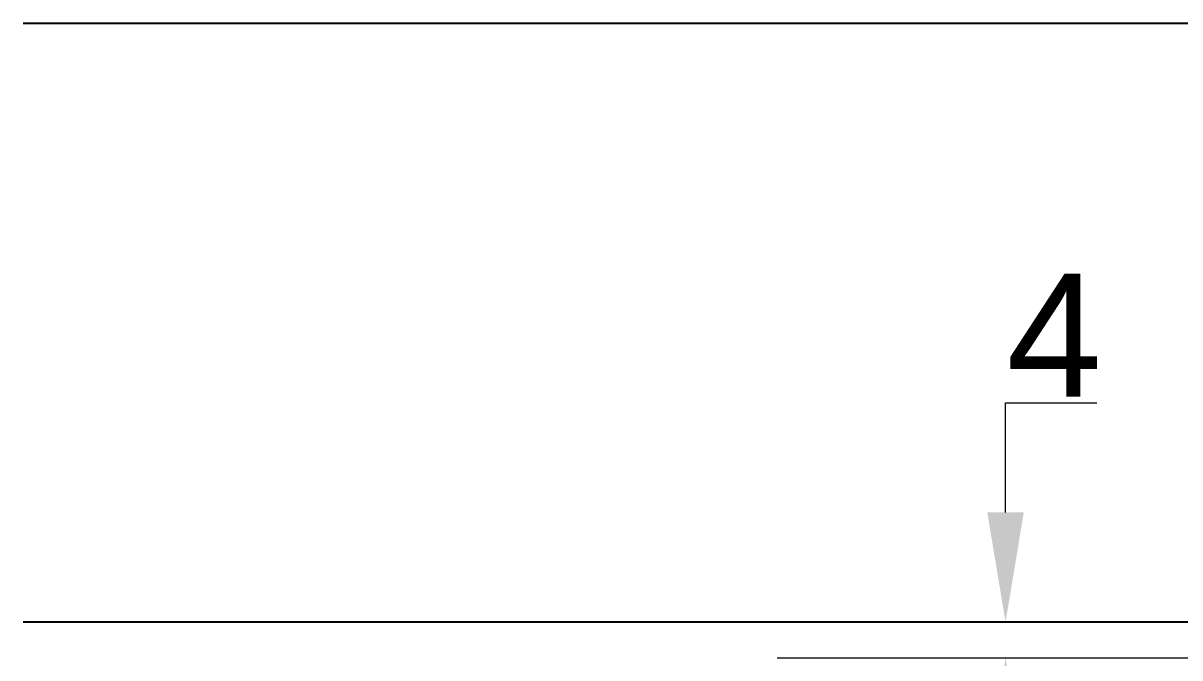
# Model space of a CAD drawing. Header units: centimetres. Extents: x 470464 to 524273, y 49611 to 59074.
# Drawn here: x 508219.4 to 508354.7, y 50612.9 to 50687.1 of the extents above; entities that cross this region are included whole.
import ezdxf

# ---------------------------------------------------------------- set-up
doc = ezdxf.new("R2010")
doc.units = ezdxf.units.CM
doc.header["$MEASUREMENT"] = 0
doc.layers.add('A-ANNO-REVC-01', color=1, linetype='Continuous', lineweight=15, true_color=0xff0000, plot=False)
doc.layers.add('vinç', color=7, linetype='Continuous')
doc.styles.add('BARIŞ BABUR-3', font='arial.ttf')
doc.dimstyles.new('AAA_A4 BVS STANDART', dxfattribs={"dimscale": 12, "dimtxt": 1.8, "dimasz": 1.6, "dimexe": 0.18, "dimexo": 0.0625, "dimgap": 0.09, "dimtad": 1, "dimtoh": 1, "dimdec": 0, "dimzin": 9, "dimdsep": 46, "dimtxsty": 'BARIŞ BABUR-3', "dimcen": 0.09, "dimclrd": 1, "dimclre": 1, "dimclrt": 2, "dimadec": 0, "dimazin": 0, "dimtfac": 1, "dimtdec": 0, "dimtofl": 0, "dimtmove": 0, "dimatfit": 3, "dimfxl": 1, "dimtolj": 1, "dimtzin": 0, "dimlwd": 9, "dimlwe": 9, "dimarcsym": 0})

# ---------------------------------------------------------------- blocks, each defined once
blk = doc.blocks.new('*D122')
at = {"layer": 'A-ANNO-REVC-01', "color": 1, "lineweight": 9, "transparency": 16777216}
for p, q in [((428323.63, 68832.96), (428437.1, 68832.96)), ((428435.66, 68820.16), (428435.66, 68330.96)), ((428462.17, 68318.16), (428434.22, 68318.16))]:
    blk.add_line(p, q, dxfattribs=at)
at = {"layer": 'A-ANNO-REVC-01', "color": 1, "transparency": 16777216}
for points in [[(428433.53, 68820.16), (428437.79, 68820.16), (428435.66, 68832.96)], [(428433.53, 68330.96), (428437.79, 68330.96), (428435.66, 68318.16)]]:
    blk.add_solid(points, dxfattribs=at)
at = {"layer": 'Defpoints', "color": 0, "transparency": 16777216}
for p in [(428323.13, 68832.96), (428435.66, 68318.16), (428462.67, 68318.16)]:
    blk.add_point(p, dxfattribs=at)
at = {"layer": 'A-ANNO-REVC-01', "color": 2, "transparency": 16777216, "insert": (428424.13, 68532.9), "char_height": 14.4, "attachment_point": 5, "rotation": 90, "style": 'BARIŞ BABUR-3'}
blk.add_mtext('\\A1;VİNÇ ÜSTÜ : 515', dxfattribs=at)
blk = doc.blocks.new('*D135')
at = {"layer": 'A-ANNO-REVC-01', "color": 1, "lineweight": 9, "transparency": 16777216}
for p, q in [((428350.35, 68849.96), (428350.35, 68862.76)), ((428350.35, 68862.76), (428361.03, 68862.76)), ((428323.63, 68837.16), (428351.79, 68837.16)), ((428323.63, 68832.96), (428351.79, 68832.96)), ((428350.35, 68820.16), (428350.35, 68807.36))]:
    blk.add_line(p, q, dxfattribs=at)
at = {"layer": 'A-ANNO-REVC-01', "color": 1, "transparency": 16777216}
for points in [[(428348.21, 68849.96), (428352.48, 68849.96), (428350.35, 68837.16)], [(428348.21, 68820.16), (428352.48, 68820.16), (428350.35, 68832.96)]]:
    blk.add_solid(points, dxfattribs=at)
at = {"layer": 'Defpoints', "color": 0, "transparency": 16777216}
for p in [(428323.13, 68837.16), (428350.35, 68837.16), (428323.13, 68832.96)]:
    blk.add_point(p, dxfattribs=at)
at = {"layer": 'A-ANNO-REVC-01', "color": 2, "transparency": 16777216, "insert": (428356.05, 68870.68), "char_height": 14.4, "attachment_point": 5, "style": 'BARIŞ BABUR-3'}
blk.add_mtext('\\A1;4', dxfattribs=at)
blk = doc.blocks.new('EAWREWFWEFWEGWR')
at = {"layer": 'vinç', "color": 4}
for p, q in [((428235.42, 68907.16), (429115.42, 68907.16)), ((428235.42, 68837.16), (429115.42, 68837.16))]:
    blk.add_line(p, q, dxfattribs=at)
at = {"layer": 'A-ANNO-REVC-01', "color": 6}
dim = blk.add_linear_dim(base=(428350.35, 68837.16), p1=(428323.13, 68832.96), p2=(428323.13, 68837.16), angle=90, dimstyle='AAA_A4 BVS STANDART', override={"dimscale": 8}, dxfattribs=at)
dim.commit()
dim.dimension.update_dxf_attribs({"geometry": '*D135', "text_midpoint": (428356.05, 68870.68)})
dim = blk.add_linear_dim(base=(428435.66, 68318.16), p1=(428323.13, 68832.96), p2=(428462.67, 68318.16), angle=90, text='VİNÇ ÜSTÜ : <>', dimstyle='AAA_A4 BVS STANDART', override={"dimscale": 8, "dimtxsty": 'BARIŞ BABUR-3'}, dxfattribs=at)
dim.commit()
dim.dimension.update_dxf_attribs({"geometry": '*D122', "text_midpoint": (428435.66, 68532.9), "dimtype": 128})

msp = doc.modelspace()

# ---------------------------------------------------------------- block references
at = {"layer": 'vinç', "color": 0}
msp.add_blockref('EAWREWFWEFWEGWR', (79983.99, -18220.05), dxfattribs=at)

doc.saveas('drawing.dxf')
